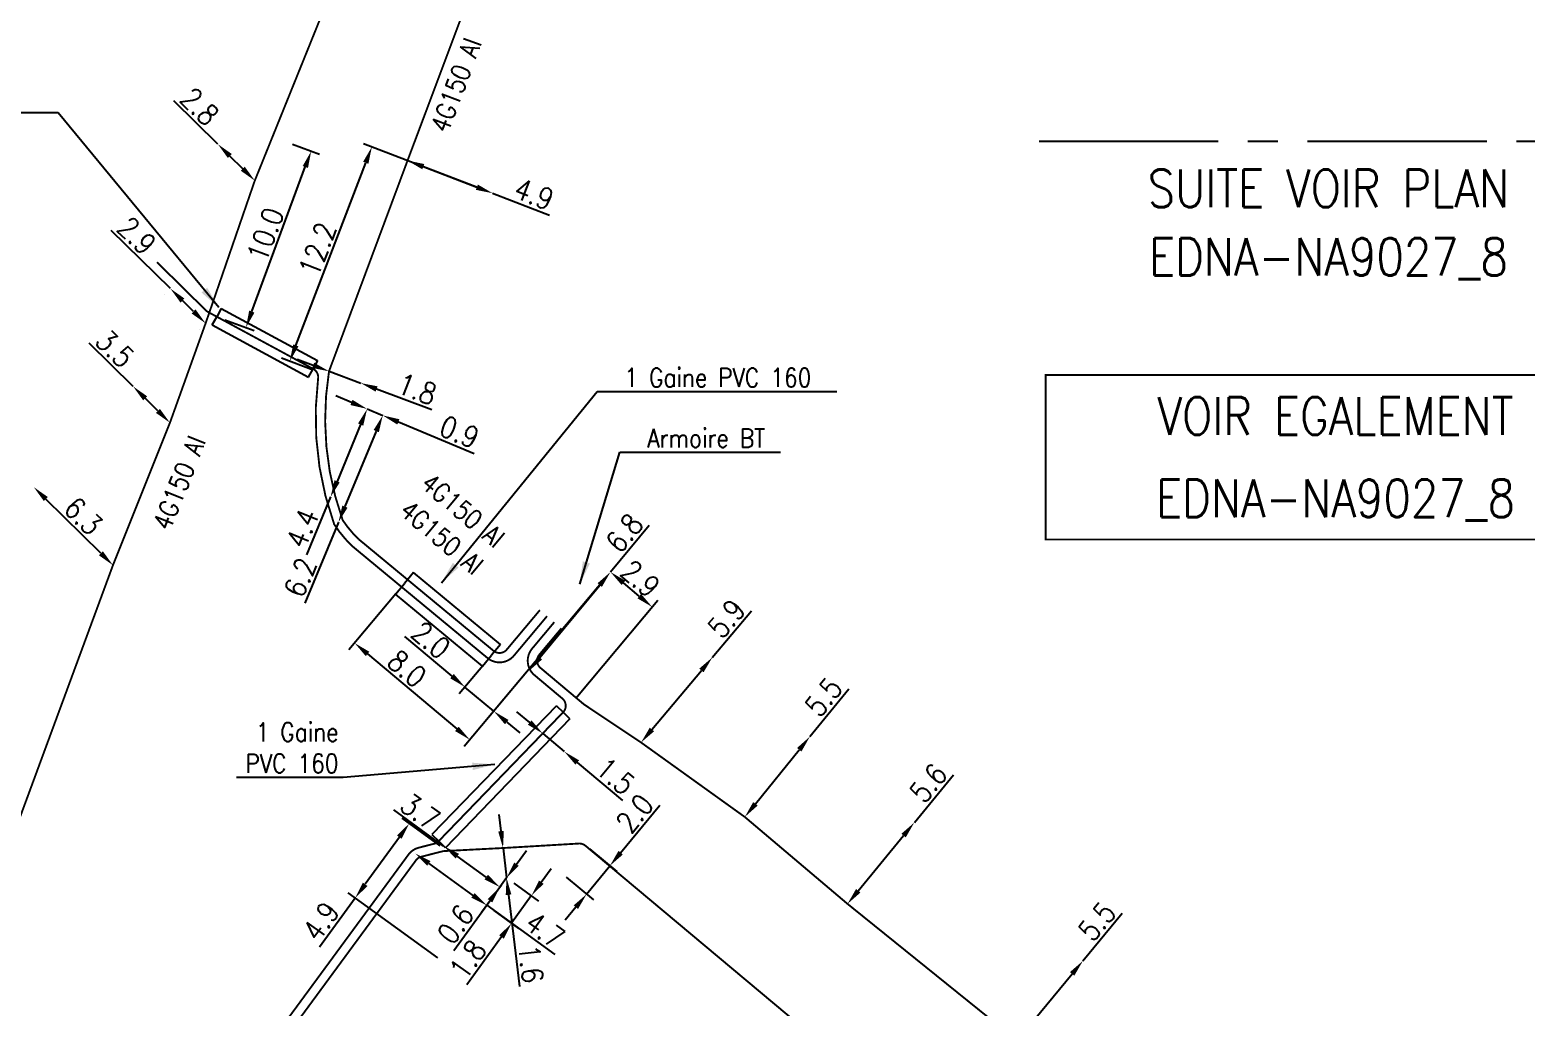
# Model space of a CAD drawing. Header units: millimetres. Extents: x 185001 to 186000, y 126997 to 128000.
# Drawn here: x 185623.7 to 185703.3, y 127689.5 to 127741.5 of the extents above; entities that cross this region are included whole.
import ezdxf
from ezdxf.enums import TextEntityAlignment as Align

# ---------------------------------------------------------------- set-up
doc = ezdxf.new("R2010")
doc.units = ezdxf.units.MM
doc.header["$PDMODE"] = 34
doc.linetypes.add('B_ST_Al', pattern=[2000, 1000, 1000])
doc.linetypes.add('CENTER2', pattern=[28.575, 19.05, -3.175, 3.175, -3.175])
doc.layers.get('Defpoints').update_dxf_attribs({"linetype": 'CONTINUOUS'})
for name, color, linetype in [('B_110', 1, 'CONTINUOUS'), ('B_400', 7, 'CONTINUOUS'), ('B_930', 7, 'CONTINUOUS')]:
    doc.layers.add(name, color=color, linetype=linetype)
doc.styles.get("Standard").update_dxf_attribs({"font": 'romans.shx', "width": 0.85})
doc.dimstyles.get("Standard").update_dxf_attribs({"dimtxt": 1.5, "dimasz": 1.2, "dimexe": 0.625, "dimexo": 0.625, "dimgap": 0.25, "dimtad": 1, "dimdec": 1, "dimzin": 0, "dimdsep": 46, "dimtxsty": 'Standard', "dimcen": -0.5, "dimadec": 0, "dimazin": 0, "dimtfac": 1, "dimtdec": 1, "dimtmove": 0, "dimatfit": 3, "dimfxl": 0, "dimtolj": 1, "dimtzin": 0, "dimarcsym": 0})

# ---------------------------------------------------------------- blocks, each defined once
blk = doc.blocks.new('*D223')
at = {"layer": 'B_110', "color": 0, "linetype": 'Continuous', "lineweight": -2, "transparency": 16777216}
for p, q in [((185644.602, 127734.199), (185647.45, 127733.107)), ((185648.29, 127732.785), (185651.309, 127731.628))]:
    blk.add_line(p, q, dxfattribs=at)
at = {"layer": 'B_110', "color": 0, "linetype": 'Continuous', "transparency": 16777216}
for points in [[(185644.656, 127734.339), (185644.548, 127734.059), (185643.762, 127734.521)], [(185647.504, 127733.247), (185647.396, 127732.967), (185648.29, 127732.785)]]:
    blk.add_solid(points, dxfattribs=at)
at = {"layer": 'Defpoints', "color": 0, "linetype": 'Continuous', "transparency": 16777216}
for p in [(185643.762, 127734.521), (185648.29, 127732.785), (185648.29, 127732.785)]:
    blk.add_point(p, dxfattribs=at)
at = {"layer": 'B_110', "color": 0, "linetype": 'Continuous', "transparency": 16777216, "insert": (185650.488, 127732.746), "char_height": 1.125, "attachment_point": 5, "rotation": 339.03086}
blk.add_mtext('\\A1;4.9', dxfattribs=at)
blk = doc.blocks.new('*D224')
at = {"layer": 'B_110', "color": 0, "linetype": 'Continuous', "lineweight": -2, "transparency": 16777216}
for p, q in [((185647.853, 127732.953), (185641.426, 127735.416)), ((185637.82, 127724.697), (185641.541, 127734.408)), ((185638.746, 127723.378), (185637.06, 127724.024))]:
    blk.add_line(p, q, dxfattribs=at)
at = {"layer": 'B_110', "color": 0, "linetype": 'Continuous', "transparency": 16777216}
for points in [[(185641.401, 127734.462), (185641.681, 127734.354), (185641.863, 127735.248)], [(185637.68, 127724.75), (185637.96, 127724.643), (185637.498, 127723.856)]]:
    blk.add_solid(points, dxfattribs=at)
at = {"layer": 'Defpoints', "color": 0, "linetype": 'Continuous', "transparency": 16777216}
for p in [(185641.863, 127735.248), (185648.29, 127732.785), (185639.184, 127723.21)]:
    blk.add_point(p, dxfattribs=at)
at = {"layer": 'B_110', "color": 0, "linetype": 'Continuous', "transparency": 16777216, "insert": (185638.98, 127729.821), "char_height": 1.125, "attachment_point": 5, "rotation": 69.03086}
blk.add_mtext('\\A1;12.2', dxfattribs=at)
blk = doc.blocks.new('*D226')
at = {"layer": 'B_110', "color": 0, "linetype": 'Continuous', "lineweight": -2, "transparency": 16777216}
for p, q in [((185633.672, 127735.394), (185631.337, 127737.695)), ((185634.997, 127734.089), (185634.313, 127734.762))]:
    blk.add_line(p, q, dxfattribs=at)
at = {"layer": 'B_110', "color": 0, "linetype": 'Continuous', "transparency": 16777216}
for points in [[(185634.419, 127734.869), (185634.208, 127734.656), (185633.672, 127735.394)], [(185635.103, 127734.196), (185634.892, 127733.982), (185635.638, 127733.457)]]:
    blk.add_solid(points, dxfattribs=at)
at = {"layer": 'Defpoints', "color": 0, "linetype": 'Continuous', "transparency": 16777216}
for p in [(185633.672, 127735.394), (185633.672, 127735.394), (185635.638, 127733.457)]:
    blk.add_point(p, dxfattribs=at)
at = {"layer": 'B_110', "color": 0, "linetype": 'Continuous', "transparency": 16777216, "insert": (185632.71, 127737.395), "char_height": 1.125, "attachment_point": 5, "rotation": 315.42655}
blk.add_mtext('\\A1;2.8', dxfattribs=at)
blk = doc.blocks.new('*D227')
at = {"layer": 'B_110', "color": 0, "linetype": 'Continuous', "lineweight": -2, "transparency": 16777216}
for p, q in [((185631.149, 127727.714), (185628.004, 127730.812)), ((185630.82, 127727.38), (185630.82, 127727.38)), ((185632.38, 127726.501), (185631.79, 127727.082)), ((185632.692, 127725.536), (185632.692, 127725.536))]:
    blk.add_line(p, q, dxfattribs=at)
at = {"layer": 'B_110', "color": 0, "linetype": 'Continuous', "transparency": 16777216}
for points in [[(185631.896, 127727.189), (185631.685, 127726.975), (185631.149, 127727.714)], [(185632.485, 127726.608), (185632.275, 127726.394), (185633.021, 127725.869)]]:
    blk.add_solid(points, dxfattribs=at)
at = {"layer": 'Defpoints', "color": 0, "linetype": 'Continuous', "transparency": 16777216}
for p in [(185631.149, 127727.714), (185633.021, 127725.869), (185633.021, 127725.869)]:
    blk.add_point(p, dxfattribs=at)
at = {"layer": 'B_110', "color": 0, "linetype": 'Continuous', "transparency": 16777216, "insert": (185629.362, 127730.528), "char_height": 1.125, "attachment_point": 5, "rotation": 315.42655}
blk.add_mtext('\\A1;2.9', dxfattribs=at)
blk = doc.blocks.new('*D228')
at = {"layer": 'B_110', "color": 0, "linetype": 'Continuous', "lineweight": -2, "transparency": 16777216}
for p, q in [((185629.163, 127722.517), (185626.827, 127724.818)), ((185630.483, 127721.216), (185629.804, 127721.886))]:
    blk.add_line(p, q, dxfattribs=at)
at = {"layer": 'B_110', "color": 0, "linetype": 'Continuous', "transparency": 16777216}
for points in [[(185629.909, 127721.992), (185629.698, 127721.779), (185629.163, 127722.517)], [(185630.589, 127721.323), (185630.378, 127721.109), (185631.124, 127720.584)]]:
    blk.add_solid(points, dxfattribs=at)
at = {"layer": 'Defpoints', "color": 0, "linetype": 'Continuous', "transparency": 16777216}
for p in [(185629.163, 127722.517), (185629.163, 127722.517), (185631.124, 127720.584)]:
    blk.add_point(p, dxfattribs=at)
at = {"layer": 'B_110', "color": 0, "linetype": 'Continuous', "transparency": 16777216, "insert": (185628.201, 127724.518), "char_height": 1.125, "attachment_point": 5, "rotation": 315.42655}
blk.add_mtext('\\A1;3.5', dxfattribs=at)
blk = doc.blocks.new('*D229')
at = {"layer": 'B_110', "color": 0, "linetype": 'Continuous', "lineweight": -2, "transparency": 16777216}
blk.add_line((185627.452, 127713.642), (185624.524, 127716.527), dxfattribs=at)
at = {"layer": 'B_110', "color": 0, "linetype": 'Continuous', "transparency": 16777216}
for points in [[(185624.629, 127716.634), (185624.419, 127716.42), (185623.883, 127717.159)], [(185627.558, 127713.749), (185627.347, 127713.535), (185628.093, 127713.01)]]:
    blk.add_solid(points, dxfattribs=at)
at = {"layer": 'Defpoints', "color": 0, "linetype": 'Continuous', "transparency": 16777216}
for p in [(185623.883, 127717.159), (185623.883, 127717.159), (185628.093, 127713.01)]:
    blk.add_point(p, dxfattribs=at)
at = {"layer": 'B_110', "color": 0, "linetype": 'Continuous', "transparency": 16777216, "insert": (185626.515, 127715.619), "char_height": 1.125, "attachment_point": 5, "rotation": 315.42655}
blk.add_mtext('\\A1;6.3', dxfattribs=at)
blk = doc.blocks.new('*D230')
at = {"layer": 'B_110', "color": 0, "linetype": 'Continuous', "lineweight": -2, "transparency": 16777216}
for p, q in [((185637.642, 127735.394), (185639.077, 127734.863)), ((185635.479, 127726.491), (185638.325, 127734.181)), ((185634.05, 127726.06), (185635.607, 127725.484))]:
    blk.add_line(p, q, dxfattribs=at)
at = {"layer": 'B_110', "color": 0, "linetype": 'Continuous', "transparency": 16777216}
for points in [[(185638.185, 127734.233), (185638.466, 127734.129), (185638.638, 127735.025)], [(185635.339, 127726.543), (185635.62, 127726.439), (185635.167, 127725.647)]]:
    blk.add_solid(points, dxfattribs=at)
at = {"layer": 'Defpoints', "color": 0, "linetype": 'Continuous', "transparency": 16777216}
for p in [(185637.202, 127735.557), (185638.638, 127735.025), (185633.61, 127726.223)]:
    blk.add_point(p, dxfattribs=at)
at = {"layer": 'B_110', "color": 0, "linetype": 'Continuous', "transparency": 16777216, "insert": (185636.199, 127730.596), "char_height": 1.125, "attachment_point": 5, "rotation": 69.69182}
blk.add_mtext('\\A1;10.0', dxfattribs=at)
blk = doc.blocks.new('*D231')
at = {"layer": 'B_110', "color": 0, "linetype": 'Continuous', "lineweight": -2, "transparency": 16777216}
for p, q in [((185638.742, 127723.635), (185637.898, 127723.949)), ((185639.585, 127723.321), (185641.272, 127722.693)), ((185642.116, 127722.379), (185645.06, 127721.283))]:
    blk.add_line(p, q, dxfattribs=at)
at = {"layer": 'B_110', "color": 0, "linetype": 'Continuous', "transparency": 16777216}
for points in [[(185638.794, 127723.776), (185638.69, 127723.495), (185639.585, 127723.321)], [(185642.168, 127722.52), (185642.063, 127722.239), (185641.272, 127722.693)]]:
    blk.add_solid(points, dxfattribs=at)
at = {"layer": 'Defpoints', "color": 0, "linetype": 'Continuous', "transparency": 16777216}
for p in [(185639.585, 127723.321), (185641.272, 127722.693), (185641.272, 127722.693)]:
    blk.add_point(p, dxfattribs=at)
at = {"layer": 'B_110', "color": 0, "linetype": 'Continuous', "transparency": 16777216, "insert": (185644.271, 127722.377), "char_height": 1.125, "attachment_point": 5, "rotation": 339.58195}
blk.add_mtext('\\A1;1.8', dxfattribs=at)
blk = doc.blocks.new('*D232')
at = {"layer": 'B_110', "color": 0, "linetype": 'Continuous', "lineweight": -2, "transparency": 16777216}
for p, q in [((185641.179, 127721.499), (185641.179, 127721.499)), ((185641.267, 127720.488), (185640.015, 127717.469)), ((185639.237, 127716.817), (185639.237, 127716.817)), ((185639.67, 127716.637), (185638.396, 127713.567))]:
    blk.add_line(p, q, dxfattribs=at)
at = {"layer": 'B_110', "color": 0, "linetype": 'Continuous', "transparency": 16777216}
for points in [[(185641.129, 127720.545), (185641.406, 127720.43), (185641.612, 127721.319)], [(185639.876, 127717.526), (185640.153, 127717.411), (185639.67, 127716.637)]]:
    blk.add_solid(points, dxfattribs=at)
at = {"layer": 'Defpoints', "color": 0, "linetype": 'Continuous', "transparency": 16777216}
for p in [(185641.612, 127721.319), (185641.612, 127721.319), (185639.67, 127716.637)]:
    blk.add_point(p, dxfattribs=at)
at = {"layer": 'B_110', "color": 0, "linetype": 'Continuous', "transparency": 16777216, "insert": (185638.168, 127714.974), "char_height": 1.125, "attachment_point": 5, "rotation": 67.4658}
blk.add_mtext('\\A1;4.4', dxfattribs=at)
blk = doc.blocks.new('*D233')
at = {"layer": 'B_110', "color": 0, "linetype": 'Continuous', "lineweight": -2, "transparency": 16777216}
for p, q in [((185654.257, 127712.29), (185648.048, 127704.889)), ((185646.128, 127707.112), (185643.616, 127709.219)), ((185647.77, 127707.669), (185646.516, 127706.174)), ((185648.35, 127705.248), (185646.817, 127706.533)), ((185649.039, 127704.67), (185649.729, 127704.091))]:
    blk.add_line(p, q, dxfattribs=at)
at = {"layer": 'B_110', "color": 0, "linetype": 'Continuous', "transparency": 16777216}
for points in [[(185646.224, 127707.227), (185646.032, 127706.997), (185646.817, 127706.533)], [(185649.136, 127704.784), (185648.943, 127704.555), (185648.35, 127705.248)]]:
    blk.add_solid(points, dxfattribs=at)
at = {"layer": 'Defpoints', "color": 0, "linetype": 'Continuous', "transparency": 16777216}
for p in [(185654.558, 127712.649), (185648.072, 127708.028), (185648.35, 127705.248)]:
    blk.add_point(p, dxfattribs=at)
at = {"layer": 'B_110', "color": 0, "linetype": 'Continuous', "transparency": 16777216, "insert": (185645.009, 127709.029), "char_height": 1.125, "attachment_point": 5, "rotation": 320.00847}
blk.add_mtext('\\A1;2.0', dxfattribs=at)
blk = doc.blocks.new('*D234')
at = {"layer": 'B_110', "color": 0, "linetype": 'Continuous', "lineweight": -2, "transparency": 16777216}
for p, q in [((185654.257, 127712.29), (185646.775, 127703.371)), ((185643.147, 127711.493), (185640.646, 127708.512)), ((185641.637, 127708.293), (185646.387, 127704.308))]:
    blk.add_line(p, q, dxfattribs=at)
at = {"layer": 'B_110', "color": 0, "linetype": 'Continuous', "transparency": 16777216}
for points in [[(185641.733, 127708.408), (185641.54, 127708.178), (185640.947, 127708.871)], [(185646.483, 127704.423), (185646.29, 127704.193), (185647.076, 127703.73)]]:
    blk.add_solid(points, dxfattribs=at)
at = {"layer": 'Defpoints', "color": 0, "linetype": 'Continuous', "transparency": 16777216}
for p in [(185654.558, 127712.649), (185643.448, 127711.852), (185647.076, 127703.73)]:
    blk.add_point(p, dxfattribs=at)
at = {"layer": 'B_110', "color": 0, "linetype": 'Continuous', "transparency": 16777216, "insert": (185643.736, 127707.511), "char_height": 1.125, "attachment_point": 5, "rotation": 320.00847}
blk.add_mtext('\\A1;8.0', dxfattribs=at)
blk = doc.blocks.new('*D263')
at = {"layer": 'B_110', "color": 0, "linetype": 'Continuous', "lineweight": -2, "transparency": 16777216}
for p, q in [((185640.781, 127721.664), (185639.95, 127722.009)), ((185641.433, 127720.886), (185641.433, 127720.886)), ((185641.612, 127721.319), (185642.444, 127720.974)), ((185642.264, 127720.541), (185642.264, 127720.541)), ((185643.275, 127720.629), (185647.31, 127718.955))]:
    blk.add_line(p, q, dxfattribs=at)
at = {"layer": 'B_110', "color": 0, "linetype": 'Continuous', "transparency": 16777216}
for points in [[(185640.838, 127721.802), (185640.724, 127721.525), (185641.612, 127721.319)], [(185643.332, 127720.768), (185643.217, 127720.491), (185642.444, 127720.974)]]:
    blk.add_solid(points, dxfattribs=at)
at = {"layer": 'Defpoints', "color": 0, "linetype": 'Continuous', "transparency": 16777216}
for p in [(185641.612, 127721.319), (185641.612, 127721.319), (185642.444, 127720.974)]:
    blk.add_point(p, dxfattribs=at)
at = {"layer": 'B_110', "color": 0, "linetype": 'Continuous', "transparency": 16777216, "insert": (185646.52, 127720.095), "char_height": 1.125, "attachment_point": 5, "rotation": 337.4658}
blk.add_mtext('\\A1;0.9', dxfattribs=at)
blk = doc.blocks.new('*D264')
at = {"layer": 'B_110', "color": 0, "linetype": 'Continuous', "lineweight": -2, "transparency": 16777216}
for p, q in [((185642.099, 127720.143), (185640.432, 127716.125)), ((185640.087, 127715.294), (185638.305, 127710.999))]:
    blk.add_line(p, q, dxfattribs=at)
at = {"layer": 'B_110', "color": 0, "linetype": 'Continuous', "transparency": 16777216}
for points in [[(185641.96, 127720.2), (185642.237, 127720.085), (185642.444, 127720.974)], [(185640.293, 127716.182), (185640.57, 127716.067), (185640.087, 127715.294)]]:
    blk.add_solid(points, dxfattribs=at)
at = {"layer": 'Defpoints', "color": 0, "linetype": 'Continuous', "transparency": 16777216}
for p in [(185642.444, 127720.974), (185642.444, 127720.974), (185640.087, 127715.294)]:
    blk.add_point(p, dxfattribs=at)
at = {"layer": 'B_110', "color": 0, "linetype": 'Continuous', "transparency": 16777216, "insert": (185638.059, 127712.364), "char_height": 1.125, "attachment_point": 5, "rotation": 67.4658}
blk.add_mtext('\\A1;6.2', dxfattribs=at)
blk = doc.blocks.new('*D327')
at = {"layer": 'B_110', "color": 0, "linetype": 'Continuous', "lineweight": -2, "transparency": 16777216}
for p, q in [((185649.558, 127697.114), (185650.086, 127697.842)), ((185649.029, 127696.385), (185648.677, 127695.899)), ((185648.149, 127695.171), (185646.224, 127692.517))]:
    blk.add_line(p, q, dxfattribs=at)
at = {"layer": 'B_110', "color": 0, "linetype": 'Continuous', "transparency": 16777216}
for points in [[(185649.436, 127697.202), (185649.679, 127697.026), (185649.029, 127696.385)], [(185648.027, 127695.259), (185648.27, 127695.083), (185648.677, 127695.899)]]:
    blk.add_solid(points, dxfattribs=at)
at = {"layer": 'Defpoints', "color": 0, "linetype": 'Continuous', "transparency": 16777216}
for p in [(185649.029, 127696.385), (185649.029, 127696.385), (185648.677, 127695.899)]:
    blk.add_point(p, dxfattribs=at)
at = {"layer": 'B_110', "color": 0, "linetype": 'Continuous', "transparency": 16777216, "insert": (185646.315, 127693.92), "char_height": 1.125, "attachment_point": 5, "rotation": 54.05156}
blk.add_mtext('\\A1;0.6', dxfattribs=at)
blk = doc.blocks.new('*D328')
at = {"layer": 'B_110', "color": 0, "linetype": 'Continuous', "lineweight": -2, "transparency": 16777216}
for p, q in [((185645.682, 127698.071), (185643.028, 127699.996)), ((185647.949, 127696.428), (185646.41, 127697.543)), ((185648.754, 127696.006), (185648.402, 127695.52))]:
    blk.add_line(p, q, dxfattribs=at)
at = {"layer": 'B_110', "color": 0, "linetype": 'Continuous', "transparency": 16777216}
for points in [[(185646.498, 127697.664), (185646.322, 127697.422), (185645.682, 127698.071)], [(185648.037, 127696.549), (185647.861, 127696.306), (185648.677, 127695.899)]]:
    blk.add_solid(points, dxfattribs=at)
at = {"layer": 'Defpoints', "color": 0, "linetype": 'Continuous', "transparency": 16777216}
for p in [(185645.682, 127698.071), (185649.029, 127696.385), (185648.677, 127695.899)]:
    blk.add_point(p, dxfattribs=at)
at = {"layer": 'B_110', "color": 0, "linetype": 'Continuous', "transparency": 16777216, "insert": (185644.431, 127699.905), "char_height": 1.125, "attachment_point": 5, "rotation": 324.05156}
blk.add_mtext('\\A1;3.7', dxfattribs=at)
blk = doc.blocks.new('*D329')
at = {"layer": 'B_110', "color": 0, "linetype": 'Continuous', "lineweight": -2, "transparency": 16777216}
for p, q in [((185650.875, 127696.158), (185651.404, 127696.887)), ((185649.409, 127696.11), (185650.726, 127695.154)), ((185650.347, 127695.43), (185649.29, 127693.972)), ((185648.352, 127694.653), (185649.67, 127693.697)), ((185648.762, 127693.244), (185646.917, 127690.7))]:
    blk.add_line(p, q, dxfattribs=at)
at = {"layer": 'B_110', "color": 0, "linetype": 'Continuous', "transparency": 16777216}
for points in [[(185650.754, 127696.246), (185650.997, 127696.07), (185650.347, 127695.43)], [(185648.64, 127693.332), (185648.883, 127693.156), (185649.29, 127693.972)]]:
    blk.add_solid(points, dxfattribs=at)
at = {"layer": 'Defpoints', "color": 0, "linetype": 'Continuous', "transparency": 16777216}
for p in [(185649.029, 127696.385), (185650.347, 127695.43), (185647.973, 127694.928)]:
    blk.add_point(p, dxfattribs=at)
at = {"layer": 'B_110', "color": 0, "linetype": 'Continuous', "transparency": 16777216, "insert": (185646.968, 127692.048), "char_height": 1.125, "attachment_point": 5, "rotation": 54.05156}
blk.add_mtext('\\A1;1.8', dxfattribs=at)
blk = doc.blocks.new('*D330')
at = {"layer": 'B_110', "color": 0, "linetype": 'Continuous', "lineweight": -2, "transparency": 16777216}
for p, q in [((185644.896, 127697.159), (185647.244, 127695.456)), ((185648.754, 127696.006), (185647.698, 127694.548)), ((185647.973, 127694.928), (185651.59, 127692.305))]:
    blk.add_line(p, q, dxfattribs=at)
at = {"layer": 'B_110', "color": 0, "linetype": 'Continuous', "transparency": 16777216}
for points in [[(185644.984, 127697.28), (185644.808, 127697.037), (185644.168, 127697.687)], [(185647.332, 127695.578), (185647.156, 127695.335), (185647.973, 127694.928)]]:
    blk.add_solid(points, dxfattribs=at)
at = {"layer": 'Defpoints', "color": 0, "linetype": 'Continuous', "transparency": 16777216}
for p in [(185644.168, 127697.687), (185649.029, 127696.385), (185647.973, 127694.928)]:
    blk.add_point(p, dxfattribs=at)
at = {"layer": 'B_110', "color": 0, "linetype": 'Continuous', "transparency": 16777216, "insert": (185651.067, 127693.61), "char_height": 1.125, "attachment_point": 5, "rotation": 324.05156}
blk.add_mtext('\\A1;4.7', dxfattribs=at)
blk = doc.blocks.new('*D332')
at = {"layer": 'B_110', "color": 0, "linetype": 'Continuous', "lineweight": -2, "transparency": 16777216}
for p, q in [((185645.491, 127698.095), (185643.476, 127699.557)), ((185643.327, 127698.553), (185641.507, 127696.044)), ((185640.978, 127695.315), (185639.08, 127692.698)), ((185645.367, 127692.133), (185640.599, 127695.59))]:
    blk.add_line(p, q, dxfattribs=at)
at = {"layer": 'B_110', "color": 0, "linetype": 'Continuous', "transparency": 16777216}
for points in [[(185643.205, 127698.641), (185643.448, 127698.465), (185643.855, 127699.282)], [(185641.385, 127696.132), (185641.628, 127695.955), (185640.978, 127695.315)]]:
    blk.add_solid(points, dxfattribs=at)
at = {"layer": 'Defpoints', "color": 0, "linetype": 'Continuous', "transparency": 16777216}
for p in [(185645.87, 127697.82), (185640.978, 127695.315), (185645.746, 127691.857)]:
    blk.add_point(p, dxfattribs=at)
at = {"layer": 'B_110', "color": 0, "linetype": 'Continuous', "transparency": 16777216, "insert": (185639.158, 127694.082), "char_height": 1.125, "attachment_point": 5, "rotation": 54.05156}
blk.add_mtext('\\A1;4.9', dxfattribs=at)
blk = doc.blocks.new('*D333')
at = {"layer": 'B_110', "color": 0, "linetype": 'Continuous', "lineweight": -2, "transparency": 16777216}
for p, q in [((185648.735, 127698.868), (185648.629, 127699.761)), ((185648.841, 127697.974), (185649.029, 127696.385)), ((185649.135, 127695.491), (185649.712, 127690.62))]:
    blk.add_line(p, q, dxfattribs=at)
at = {"layer": 'B_110', "color": 0, "linetype": 'Continuous', "transparency": 16777216}
for points in [[(185648.884, 127698.885), (185648.586, 127698.85), (185648.841, 127697.974)], [(185649.284, 127695.509), (185648.986, 127695.474), (185649.029, 127696.385)]]:
    blk.add_solid(points, dxfattribs=at)
at = {"layer": 'Defpoints', "color": 0, "linetype": 'Continuous', "transparency": 16777216}
for p in [(185648.841, 127697.974), (185649.029, 127696.385), (185649.029, 127696.385)]:
    blk.add_point(p, dxfattribs=at)
at = {"layer": 'B_110', "color": 0, "linetype": 'Continuous', "transparency": 16777216, "insert": (185650.325, 127691.821), "char_height": 1.125, "attachment_point": 5, "rotation": 276.75532}
blk.add_mtext('\\A1;1.6', dxfattribs=at)
blk = doc.blocks.new('*D334')
at = {"layer": 'B_110', "color": 0, "linetype": 'Continuous', "lineweight": -2, "transparency": 16777216}
for p, q in [((185655.098, 127697.725), (185657.18, 127700.257)), ((185653.436, 127697.926), (185654.888, 127696.732)), ((185653.288, 127695.523), (185654.526, 127697.03)), ((185652.198, 127696.42), (185653.65, 127695.226)), ((185652.716, 127694.828), (185652.144, 127694.133))]:
    blk.add_line(p, q, dxfattribs=at)
at = {"layer": 'B_110', "color": 0, "linetype": 'Continuous', "transparency": 16777216}
for points in [[(185654.982, 127697.82), (185655.214, 127697.629), (185654.526, 127697.03)], [(185652.6, 127694.923), (185652.832, 127694.733), (185653.288, 127695.523)]]:
    blk.add_solid(points, dxfattribs=at)
at = {"layer": 'Defpoints', "color": 0, "linetype": 'Continuous', "transparency": 16777216}
for p in [(185653.074, 127698.224), (185651.836, 127696.717), (185653.288, 127695.523)]:
    blk.add_point(p, dxfattribs=at)
at = {"layer": 'B_110', "color": 0, "linetype": 'Continuous', "transparency": 16777216, "insert": (185655.846, 127699.815), "char_height": 1.125, "attachment_point": 5, "rotation": 50.56873}
blk.add_mtext('\\A1;2.0', dxfattribs=at)
blk = doc.blocks.new('*D339')
at = {"layer": 'B_110', "color": 0, "linetype": 'Continuous', "lineweight": -2, "transparency": 16777216}
for p, q in [((185659.974, 127708.106), (185662.052, 127710.583)), ((185656.761, 127704.275), (185659.396, 127707.416))]:
    blk.add_line(p, q, dxfattribs=at)
at = {"layer": 'B_110', "color": 0, "linetype": 'Continuous', "transparency": 16777216}
for points in [[(185659.281, 127707.513), (185659.511, 127707.32), (185659.974, 127708.106)], [(185656.646, 127704.371), (185656.876, 127704.179), (185656.182, 127703.585)]]:
    blk.add_solid(points, dxfattribs=at)
at = {"layer": 'Defpoints', "color": 0, "linetype": 'Continuous', "transparency": 16777216}
for p in [(185659.974, 127708.106), (185659.974, 127708.106), (185656.182, 127703.585)]:
    blk.add_point(p, dxfattribs=at)
at = {"layer": 'B_110', "color": 0, "linetype": 'Continuous', "transparency": 16777216, "insert": (185660.727, 127710.171), "char_height": 1.125, "attachment_point": 5, "rotation": 50.00847}
blk.add_mtext('\\A1;5.9', dxfattribs=at)
blk = doc.blocks.new('*D340')
at = {"layer": 'B_110', "color": 0, "linetype": 'Continuous', "lineweight": -2, "transparency": 16777216}
for p, q in [((185665.164, 127703.898), (185667.229, 127706.445)), ((185662.267, 127700.325), (185664.597, 127703.199))]:
    blk.add_line(p, q, dxfattribs=at)
at = {"layer": 'B_110', "color": 0, "linetype": 'Continuous', "transparency": 16777216}
for points in [[(185664.481, 127703.293), (185664.714, 127703.104), (185665.164, 127703.898)], [(185662.151, 127700.419), (185662.384, 127700.23), (185661.701, 127699.626)]]:
    blk.add_solid(points, dxfattribs=at)
at = {"layer": 'Defpoints', "color": 0, "linetype": 'Continuous', "transparency": 16777216}
for p in [(185665.164, 127703.898), (185665.164, 127703.898), (185661.701, 127699.626)]:
    blk.add_point(p, dxfattribs=at)
at = {"layer": 'B_110', "color": 0, "linetype": 'Continuous', "transparency": 16777216, "insert": (185665.897, 127705.993), "char_height": 1.125, "attachment_point": 5, "rotation": 50.96762}
blk.add_mtext('\\A1;5.5', dxfattribs=at)
blk = doc.blocks.new('*D341')
at = {"layer": 'B_110', "color": 0, "linetype": 'Continuous', "lineweight": -2, "transparency": 16777216}
for p, q in [((185670.72, 127699.332), (185672.802, 127701.865)), ((185667.736, 127695.701), (185670.149, 127698.637))]:
    blk.add_line(p, q, dxfattribs=at)
at = {"layer": 'B_110', "color": 0, "linetype": 'Continuous', "transparency": 16777216}
for points in [[(185670.033, 127698.732), (185670.265, 127698.541), (185670.72, 127699.332)], [(185667.62, 127695.796), (185667.852, 127695.605), (185667.165, 127695.005)]]:
    blk.add_solid(points, dxfattribs=at)
at = {"layer": 'Defpoints', "color": 0, "linetype": 'Continuous', "transparency": 16777216}
for p in [(185670.72, 127699.332), (185670.72, 127699.332), (185667.165, 127695.005)]:
    blk.add_point(p, dxfattribs=at)
at = {"layer": 'B_110', "color": 0, "linetype": 'Continuous', "transparency": 16777216, "insert": (185671.467, 127701.422), "char_height": 1.125, "attachment_point": 5, "rotation": 50.58716}
blk.add_mtext('\\A1;5.6', dxfattribs=at)
blk = doc.blocks.new('*D342')
at = {"layer": 'B_110', "color": 0, "linetype": 'Continuous', "lineweight": -2, "transparency": 16777216}
for p, q in [((185679.687, 127691.976), (185681.773, 127694.505)), ((185676.759, 127688.428), (185679.114, 127691.282))]:
    blk.add_line(p, q, dxfattribs=at)
at = {"layer": 'B_110', "color": 0, "linetype": 'Continuous', "transparency": 16777216}
for points in [[(185678.998, 127691.378), (185679.229, 127691.187), (185679.687, 127691.976)], [(185676.643, 127688.524), (185676.875, 127688.333), (185676.186, 127687.734)]]:
    blk.add_solid(points, dxfattribs=at)
at = {"layer": 'Defpoints', "color": 0, "linetype": 'Continuous', "transparency": 16777216}
for p in [(185679.687, 127691.976), (185679.687, 127691.976), (185676.186, 127687.734)]:
    blk.add_point(p, dxfattribs=at)
at = {"layer": 'B_110', "color": 0, "linetype": 'Continuous', "transparency": 16777216, "insert": (185680.438, 127694.065), "char_height": 1.125, "attachment_point": 5, "rotation": 50.47587}
blk.add_mtext('\\A1;5.5', dxfattribs=at)
blk = doc.blocks.new('*D361')
at = {"layer": 'B_110', "color": 0, "linetype": 'Continuous', "lineweight": -2, "transparency": 16777216}
for p, q in [((185654.859, 127713.008), (185654.859, 127713.008)), ((185656.09, 127711.364), (185655.248, 127712.07)), ((185652.711, 127705.935), (185657.081, 127711.144))]:
    blk.add_line(p, q, dxfattribs=at)
at = {"layer": 'B_110', "color": 0, "linetype": 'Continuous', "transparency": 16777216}
for points in [[(185655.344, 127712.185), (185655.151, 127711.956), (185654.558, 127712.649)], [(185656.187, 127711.478), (185655.994, 127711.249), (185656.78, 127710.785)]]:
    blk.add_solid(points, dxfattribs=at)
at = {"layer": 'Defpoints', "color": 0, "linetype": 'Continuous', "transparency": 16777216}
for p in [(185654.558, 127712.649), (185654.558, 127712.649), (185652.41, 127705.576)]:
    blk.add_point(p, dxfattribs=at)
at = {"layer": 'B_110', "color": 0, "linetype": 'Continuous', "transparency": 16777216, "insert": (185656.151, 127712.292), "char_height": 1.125, "attachment_point": 5, "rotation": 320.00847}
blk.add_mtext('\\A1;2.9', dxfattribs=at)
blk = doc.blocks.new('*D362')
at = {"layer": 'B_110', "color": 0, "linetype": 'Continuous', "lineweight": -2, "transparency": 16777216}
for p, q in [((185650.262, 127704.644), (185649.572, 127705.223)), ((185650.951, 127704.066), (185652.1, 127703.102)), ((185652.79, 127702.523), (185655.197, 127700.504))]:
    blk.add_line(p, q, dxfattribs=at)
at = {"layer": 'B_110', "color": 0, "linetype": 'Continuous', "transparency": 16777216}
for points in [[(185650.358, 127704.759), (185650.165, 127704.529), (185650.951, 127704.066)], [(185652.886, 127702.638), (185652.693, 127702.408), (185652.1, 127703.102)]]:
    blk.add_solid(points, dxfattribs=at)
at = {"layer": 'Defpoints', "color": 0, "linetype": 'Continuous', "transparency": 16777216}
for p in [(185650.951, 127704.066), (185652.1, 127703.102), (185652.1, 127703.102)]:
    blk.add_point(p, dxfattribs=at)
at = {"layer": 'B_110', "color": 0, "linetype": 'Continuous', "transparency": 16777216, "insert": (185654.82, 127701.799), "char_height": 1.125, "attachment_point": 5, "rotation": 320.00847}
blk.add_mtext('\\A1;1.5', dxfattribs=at)
blk = doc.blocks.new('*D363')
at = {"layer": 'B_110', "color": 0, "linetype": 'Continuous', "lineweight": -2, "transparency": 16777216}
for p, q in [((185654.558, 127712.649), (185656.615, 127715.144)), ((185650.805, 127708.096), (185653.986, 127711.954))]:
    blk.add_line(p, q, dxfattribs=at)
at = {"layer": 'B_110', "color": 0, "linetype": 'Continuous', "transparency": 16777216}
for points in [[(185653.87, 127712.05), (185654.101, 127711.859), (185654.558, 127712.649)], [(185650.689, 127708.192), (185650.921, 127708.001), (185650.233, 127707.402)]]:
    blk.add_solid(points, dxfattribs=at)
at = {"layer": 'Defpoints', "color": 0, "linetype": 'Continuous', "transparency": 16777216}
for p in [(185654.558, 127712.649), (185654.558, 127712.649), (185650.233, 127707.402)]:
    blk.add_point(p, dxfattribs=at)
at = {"layer": 'B_110', "color": 0, "linetype": 'Continuous', "transparency": 16777216, "insert": (185655.294, 127714.721), "char_height": 1.125, "attachment_point": 5, "rotation": 50.49886}
blk.add_mtext('\\A1;6.8', dxfattribs=at)

msp = doc.modelspace()

# ---------------------------------------------------------------- linework, layer by layer
at = {"layer": 'B_110', "linetype": 'B_ST_Al', "const_width": 0.1, "flags": 128}
for points in [[(185680.181, 127781.224, -0.321671), (185679.025, 127781.37), (185676.187, 127784.003, -0.081735), (185675.988, 127784.259), (185674.727, 127786.586, -0.142272), (185674.609, 127787.131), (185674.628, 127787.409, 0.719764), (185673.751, 127787.771), (185668.757, 127782.017), (185667.719, 127780.82), (185661.833, 127774.707), (185655.844, 127767.479, 0.085529), (185655.76, 127767.331), (185653.792, 127761.671), (185651.759, 127756.197), (185647.95, 127745.675), (185643.762, 127734.521), (185639.585, 127723.321, 0.126952), (185640.312, 127715.406, 0.054134), (185641.155, 127714.398), (185643.767, 127712.238), (185648.337, 127708.458, 0.412181), (185649.038, 127708.522), (185650.802, 127710.624)], [(185630.435, 127729.12), (185633.035, 127726.558, 0.070191), (185633.147, 127726.475), (185633.611, 127726.224), (185638.747, 127723.446, -0.309474), (185639.005, 127722.944, 0.118198), (185639.861, 127715.181, 0.057252), (185640.822, 127714.024), (185643.448, 127711.852), (185648.018, 127708.073, 0.412181), (185649.422, 127708.201), (185651.185, 127710.303)], [(185584.872, 127640.685), (185592.796, 127635.23), (185595.704, 127633.228), (185597.188, 127632.207, 0.416545), (185597.885, 127632.338), (185608.479, 127647.991, 0.004526), (185608.484, 127647.999), (185614.515, 127657.266, -0.011237), (185614.54, 127657.303), (185629.044, 127677.541), (185643.807, 127697.619, -0.173747), (185644.367, 127697.995), (185645.182, 127698.202, 0.139384), (185645.419, 127698.34), (185652.037, 127705.19, 0.434929), (185651.999, 127705.92), (185650.513, 127707.167, -0.414214), (185650.389, 127708.576), (185651.568, 127709.982)], [(185688.901, 127678.478), (185688.525, 127678.025, -0.428094), (185687.803, 127677.976), (185686.156, 127679.483), (185676.186, 127687.734), (185667.165, 127695.005), (185661.716, 127699.613, 0.019862), (185661.684, 127699.637), (185656.189, 127703.581, 0.008514), (185656.175, 127703.59), (185653.142, 127705.614), (185650.834, 127707.55, -0.414214), (185650.772, 127708.255), (185651.951, 127709.66)], [(185689.378, 127666.962), (185689.637, 127667.277, 0.416251), (185689.566, 127667.983), (185680.773, 127675.11), (185667.174, 127686.422), (185653.226, 127698.096, 0.191236), (185652.876, 127698.212), (185648.841, 127697.974), (185645.717, 127697.812, 0.049284), (185645.619, 127697.798), (185644.49, 127697.511, 0.173747), (185644.21, 127697.322), (185629.449, 127677.248), (185614.946, 127657.012, 0.011237), (185614.934, 127656.994), (185608.903, 127647.726, -0.004526), (185608.893, 127647.711), (185598.299, 127632.058, -0.416545), (185596.904, 127631.795), (185595.42, 127632.816), (185592.513, 127634.818), (185584.589, 127640.273)]]:
    msp.add_lwpolyline(points, format="xyb", dxfattribs=at)
at = {"layer": 'B_110', "linetype": 'B_ST_Al', "ltscale": 0.5}
msp.add_lwpolyline([(185637.713, 127773.147, 0.1, 0.1, 0), (185639.253, 127772.818, 0.1, 0.1, -0.139651), (185639.495, 127772.689, 0.1, 0.1, 0), (185640.124, 127772.084, 0.1, 0.1, 0), (185641.291, 127770.962, 0.1, 0.1, 0), (185646.559, 127765.896, 0.1, 0.1, -0.305225), (185646.676, 127765.35, 0.1, 0.1, 0), (185645.674, 127762.84, 0.1, 0.1, 0), (185645.588, 127762.156, 0.1, 0.1, 0.090328), (185645.598, 127761.977, 0.1, 0.1, 0), (185645.952, 127760.509, 0.1, 0.1, -0.225195), (185645.986, 127760.082, 0.1, 0.1, 0), (185641.767, 127749.02, 0.1, 0.1, 0), (185639.056, 127741.914, 0.1, 0.1, 0), (185635.638, 127733.457, 0.1, 0.1, 0), (185633.021, 127725.869, 0.1, 0.1, 0), (185631.124, 127720.584, 0.1, 0.1, 0), (185628.093, 127713.01, 0.1, 0.1, 0), (185622.641, 127698.235, 0.1, 0.1, 0)], format="xyseb", dxfattribs=at)
at = {"layer": 'B_400', "color": 7, "linetype": 'CONTINUOUS'}
for p, q in [((185633.373, 127725.783), (185633.61, 127726.223)), ((185633.848, 127726.663), (185633.61, 127726.223)), ((185633.848, 127726.663), (185638.974, 127723.892)), ((185633.373, 127725.783), (185638.499, 127723.012)), ((185638.974, 127723.892), (185638.736, 127723.452)), ((185638.499, 127723.012), (185638.736, 127723.452)), ((185643.129, 127711.467), (185643.607, 127712.045)), ((185644.085, 127712.623), (185643.607, 127712.045)), ((185648.709, 127708.799), (185644.085, 127712.623)), ((185647.753, 127707.643), (185643.129, 127711.467)), ((185648.709, 127708.799), (185648.231, 127708.221)), ((185647.753, 127707.643), (185648.231, 127708.221)), ((185651.677, 127705.537), (185645.059, 127698.687)), ((185651.677, 127705.537), (185652.037, 127705.19)), ((185652.397, 127704.842), (185645.778, 127697.992)), ((185652.397, 127704.842), (185652.037, 127705.19)), ((185645.059, 127698.687), (185645.419, 127698.34)), ((185645.778, 127697.992), (185645.419, 127698.34))]:
    msp.add_line(p, q, dxfattribs=at)
at = {"layer": 'B_930', "linetype": 'CENTER2', "ltscale": 0.5}
msp.add_lwpolyline([(185677.353, 127735.562), (185719.454, 127735.562), (185720.213, 127735.562)], dxfattribs=at)
at = {"layer": 'B_930', "const_width": 0.1}
msp.add_lwpolyline([(185677.703, 127723.118), (185708.545, 127723.118), (185708.545, 127714.378), (185677.703, 127714.378)], close=True, dxfattribs=at)

# ---------------------------------------------------------------- texts
at = {"layer": 'B_110', "linetype": 'B_ST_Al', "width": 0.85}
for rotation, p in [(69.42143, (185646.34, 127738.543)), (68.18904, (185631.62, 127717.399)), (320.00847, (185646.711, 127715.918)), (320.00847, (185645.584, 127714.473))]:
    msp.add_text('4G150 Al', height=1, rotation=rotation, dxfattribs=at).set_placement(p, align=Align.MIDDLE)
at = {"layer": 'B_110', "linetype": 'Continuous', "insert": (185656.513, 127719.765), "char_height": 1, "attachment_point": 4}
msp.add_mtext('Armoire BT', dxfattribs=at)
at = {"layer": 'B_400', "char_height": 1}
for s, insert, attachment_point in [('1 Gaine PVC 160 ', (185655.297, 127722.989), 4), ('1 Gaine\\PPVC 160 ', (185640.089, 127703.303), 6)]:
    msp.add_mtext(s, dxfattribs=dict(at, insert=insert, attachment_point=attachment_point))
at = {"layer": 'B_930', "width": 0.85}
for s, p in [('SUITE VOIR PLAN', (185692.749, 127732.045)), ('EDNA-NA9027_8', (185692.749, 127728.404)), ('VOIR EGALEMENT', (185693.124, 127719.947)), ('EDNA-NA9027_8', (185693.124, 127715.573))]:
    msp.add_text(s, height=2, dxfattribs=at).set_placement(p, align=Align.CENTER)

# ---------------------------------------------------------------- dimensions: what is measured, and where the dimension line sits
at = {"layer": 'B_110', "linetype": 'Continuous'}
for base, p1, p2, angle, picture, middle in [((185633.672, 127735.394), (185635.638, 127733.457), (185633.672, 127735.394), 315.42655, '*D226', (185632.184, 127736.86)), ((185638.638, 127735.025), (185633.61, 127726.223), (185637.202, 127735.557), 249.69182, '*D230', (185636.902, 127730.336)), ((185641.863, 127735.248), (185639.184, 127723.21), (185648.29, 127732.785), 249.03086, '*D224', (185639.681, 127729.552)), ((185648.29, 127732.785), (185643.762, 127734.521), (185648.29, 127732.785), 159.03086, '*D223', (185650.22, 127732.046)), ((185641.272, 127722.693), (185639.585, 127723.321), (185641.272, 127722.693), 159.58195, '*D231', (185644.01, 127721.674)), ((185641.612, 127721.319), (185642.444, 127720.974), (185641.612, 127721.319), 337.4658, '*D263', (185646.233, 127719.402)), ((185642.444, 127720.974), (185640.087, 127715.294), (185642.444, 127720.974), 247.4658, '*D264', (185638.752, 127712.076)), ((185654.558, 127712.649), (185650.233, 127707.402), (185654.558, 127712.649), 230.49886, '*D363', (185655.872, 127714.243)), ((185654.558, 127712.649), (185652.41, 127705.576), (185654.558, 127712.649), 320.00847, '*D361', (185655.669, 127711.717)), ((185647.076, 127703.73), (185643.448, 127711.852), (185654.558, 127712.649), 140.00847, '*D234', (185643.254, 127706.936)), ((185648.35, 127705.248), (185648.072, 127708.028), (185654.558, 127712.649), 140.00847, '*D233', (185644.527, 127708.454)), ((185659.974, 127708.106), (185656.182, 127703.585), (185659.974, 127708.106), 230.00847, '*D339', (185661.302, 127709.689)), ((185665.164, 127703.898), (185661.701, 127699.626), (185665.164, 127703.898), 230.96762, '*D340', (185666.48, 127705.521)), ((185652.1, 127703.102), (185650.951, 127704.066), (185652.1, 127703.102), 140.00847, '*D362', (185654.338, 127701.225)), ((185670.72, 127699.332), (185667.165, 127695.005), (185670.72, 127699.332), 230.58716, '*D341', (185672.047, 127700.946)), ((185648.677, 127695.899), (185645.682, 127698.071), (185649.029, 127696.385), 144.05156, '*D328', (185643.99, 127699.298)), ((185653.288, 127695.523), (185653.074, 127698.224), (185651.836, 127696.717), 50.56873, '*D334', (185656.425, 127699.338)), ((185640.978, 127695.315), (185645.87, 127697.82), (185645.746, 127691.857), 54.05156, '*D332', (185639.765, 127693.642)), ((185649.029, 127696.385), (185648.841, 127697.974), (185649.029, 127696.385), 96.75532, '*D333', (185649.58, 127691.733)), ((185647.973, 127694.928), (185644.168, 127697.687), (185649.029, 127696.385), 144.05156, '*D330', (185650.627, 127693.003)), ((185649.029, 127696.385), (185648.677, 127695.899), (185649.029, 127696.385), 234.05156, '*D327', (185646.922, 127693.479)), ((185650.347, 127695.43), (185647.973, 127694.928), (185649.029, 127696.385), 234.05156, '*D329', (185647.575, 127691.608)), ((185679.687, 127691.976), (185676.186, 127687.734), (185679.687, 127691.976), 230.47587, '*D342', (185681.016, 127693.588))]:
    dim = msp.add_linear_dim(base=base, p1=p1, p2=p2, angle=angle, dimstyle='Standard', override={"dimscale": 0.75, "dimtxt": 1.5}, dxfattribs=at)
    dim.commit()
    dim.dimension.update_dxf_attribs({"geometry": picture, "text_midpoint": middle, "dimtype": 160})
for base, p1, p2, angle, text, picture, middle in [((185633.021, 127725.869), (185631.149, 127727.714), (185633.021, 127725.869), 135.42655, '2.9', '*D227', (185628.835, 127729.994)), ((185629.163, 127722.517), (185631.124, 127720.584), (185629.163, 127722.517), 315.42655, '3.5', '*D228', (185627.674, 127723.984)), ((185641.612, 127721.319), (185639.67, 127716.637), (185641.612, 127721.319), 247.4658, '4.4', '*D232', (185638.861, 127714.687)), ((185623.883, 127717.159), (185628.093, 127713.01), (185623.883, 127717.159), 315.42655, '6.3', '*D229', (185625.988, 127715.084))]:
    dim = msp.add_linear_dim(base=base, p1=p1, p2=p2, angle=angle, text=text, dimstyle='Standard', override={"dimscale": 0.75, "dimtxt": 1.5}, dxfattribs=at)
    dim.commit()
    dim.dimension.update_dxf_attribs({"geometry": picture, "text_midpoint": middle, "dimtype": 160})

# ---------------------------------------------------------------- leaders
at = {"layer": 'B_110', "linetype": 'Continuous', "annotation_type": 0, "has_hookline": 1, "hookline_direction": 0, "text_width": 7.083}
msp.add_leader([(185652.926, 127712.01), (185655.063, 127719.015), (185656.263, 127719.015)], dimstyle='Standard', dxfattribs=at)
at = {"layer": 'B_400', "annotation_type": 0, "has_hookline": 1}
for points, hookline_direction, text_width in [([(185633.716, 127726.709), (185625.184, 127737.065), (185623.984, 127737.065)], 1, 11.293), ([(185645.565, 127712.08), (185653.847, 127722.239), (185655.047, 127722.239)], 0, 11.293), ([(185648.41, 127702.418), (185640.339, 127701.72)], 1, 5.424)]:
    msp.add_leader(points, dimstyle='Standard', dxfattribs=dict(at, hookline_direction=hookline_direction, text_width=text_width))

doc.saveas('drawing.dxf')
